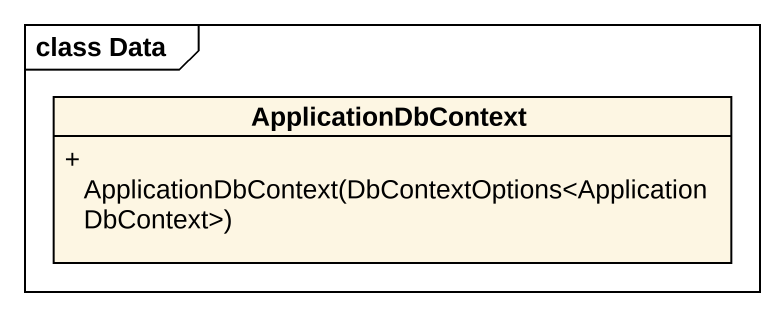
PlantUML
@startuml
mainframe class Data
hide circle
hide empty members
skinparam classAttributeIconSize 0
class ApplicationDbContext {
  + ApplicationDbContext(DbContextOptions<ApplicationDbContext>)
}
@enduml
